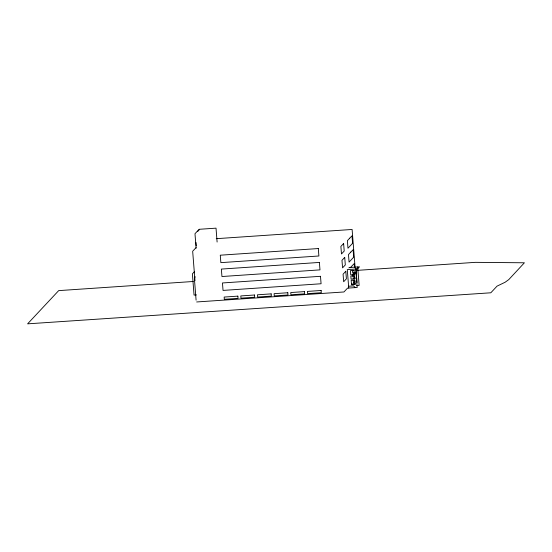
<?xml version="1.0" encoding="UTF-8"?>
<svg xmlns="http://www.w3.org/2000/svg" width="552" height="552" viewBox="0 0 552 552"><rect width="100%" height="100%" fill="white"/><g stroke="black" fill="none" stroke-linecap="round" stroke-linejoin="round"><path stroke-width="0.83" d="M195.104 276.683L194.421 278.96L196.091 300.15M194.98 233.724L199.113 229.301L216.018 228.155L217.108 242.038M197.609 231.564L199.162 229.908M192.669 251.257L196.07 247.613M194.608 271.508L192.386 273.882L194.056 295.072L196.464 294.906M348.871 267.913L349.23 267.52L359.497 266.823L357.551 268.907L347.284 269.604L348.74 288.047M350.147 267.81L354.198 263.608L354.515 267.665M352.59 275.013L354.901 272.543M353.39 283.072L355.012 281.334M216.267 238.685L352.107 229.466L355.095 267.492M193.297 281.485L58.684 290.621L27.6 323.845L490.818 292.788L497.041 286.136L505.114 282.244L508.751 279.623L524.4 262.786L475.382 262.345L357.061 270.377M354.467 276.945L353.018 277.042L352.776 273.992L356.399 273.744L356.64 276.793M353.114 278.249L356.73 278.001L357.089 282.5M354.915 282.645L353.466 282.741L353.287 280.499M351.348 284.101L355.371 283.825M356.599 285.563L359.138 285.391L357.682 266.947M348.595 286.24L353.425 285.908L355.378 287.599M196.657 301.965L343.944 291.967L347.532 288.13L357.192 287.475L355.736 269.031M355.964 268.279L356.302 272.536L352.68 272.785L352.48 270.225M195.974 242.466L196.236 245.819M195.028 234.331L196.119 248.214M192.717 251.857L194.987 280.775M343.62 243.494L340.888 246.427L341.481 253.968L344.213 251.043L343.62 243.494M349.692 238.209L347.387 240.679L347.981 248.227L352.597 243.28L352.01 235.835L349.692 238.209M344.717 257.384L341.978 260.309L342.571 267.851L345.31 264.925L344.717 257.384M350.789 252.091L348.478 254.569L349.071 262.11L353.694 257.17L353.107 249.725L350.789 252.091M345.807 271.267L343.075 274.192L343.668 281.741L346.401 278.808L345.807 271.267M318.304 248.545L220.276 255.196L220.862 262.642L318.89 255.99L318.304 248.545M319.394 262.428L221.366 269.079L221.952 276.524L319.981 269.873L319.394 262.428M354.025 270.363L350.403 270.604L350.734 274.861L354.356 274.62L354.025 270.363M320.491 276.31L222.463 282.962L223.042 290.414L321.078 283.756L320.491 276.31M354.453 275.827L350.83 276.069L351.072 279.126L354.694 278.877L354.453 275.827M354.784 280.085L351.169 280.333L351.52 284.825L355.143 284.577L354.784 280.085M237.864 296.134L224.153 297.059L224.333 299.301L238.043 298.37L237.864 296.134M254.513 295.003L240.803 295.934L240.982 298.17L254.693 297.238L254.513 295.003M271.163 293.871L257.453 294.802L257.632 297.038L271.342 296.113L271.163 293.871M287.813 292.739L274.102 293.671L274.282 295.913L287.992 294.982L287.813 292.739M304.462 291.615L290.752 292.546L290.932 294.782L304.642 293.85L304.462 291.615M321.112 290.483L307.402 291.415L307.581 293.65L321.292 292.719L321.112 290.483"/></g></svg>
